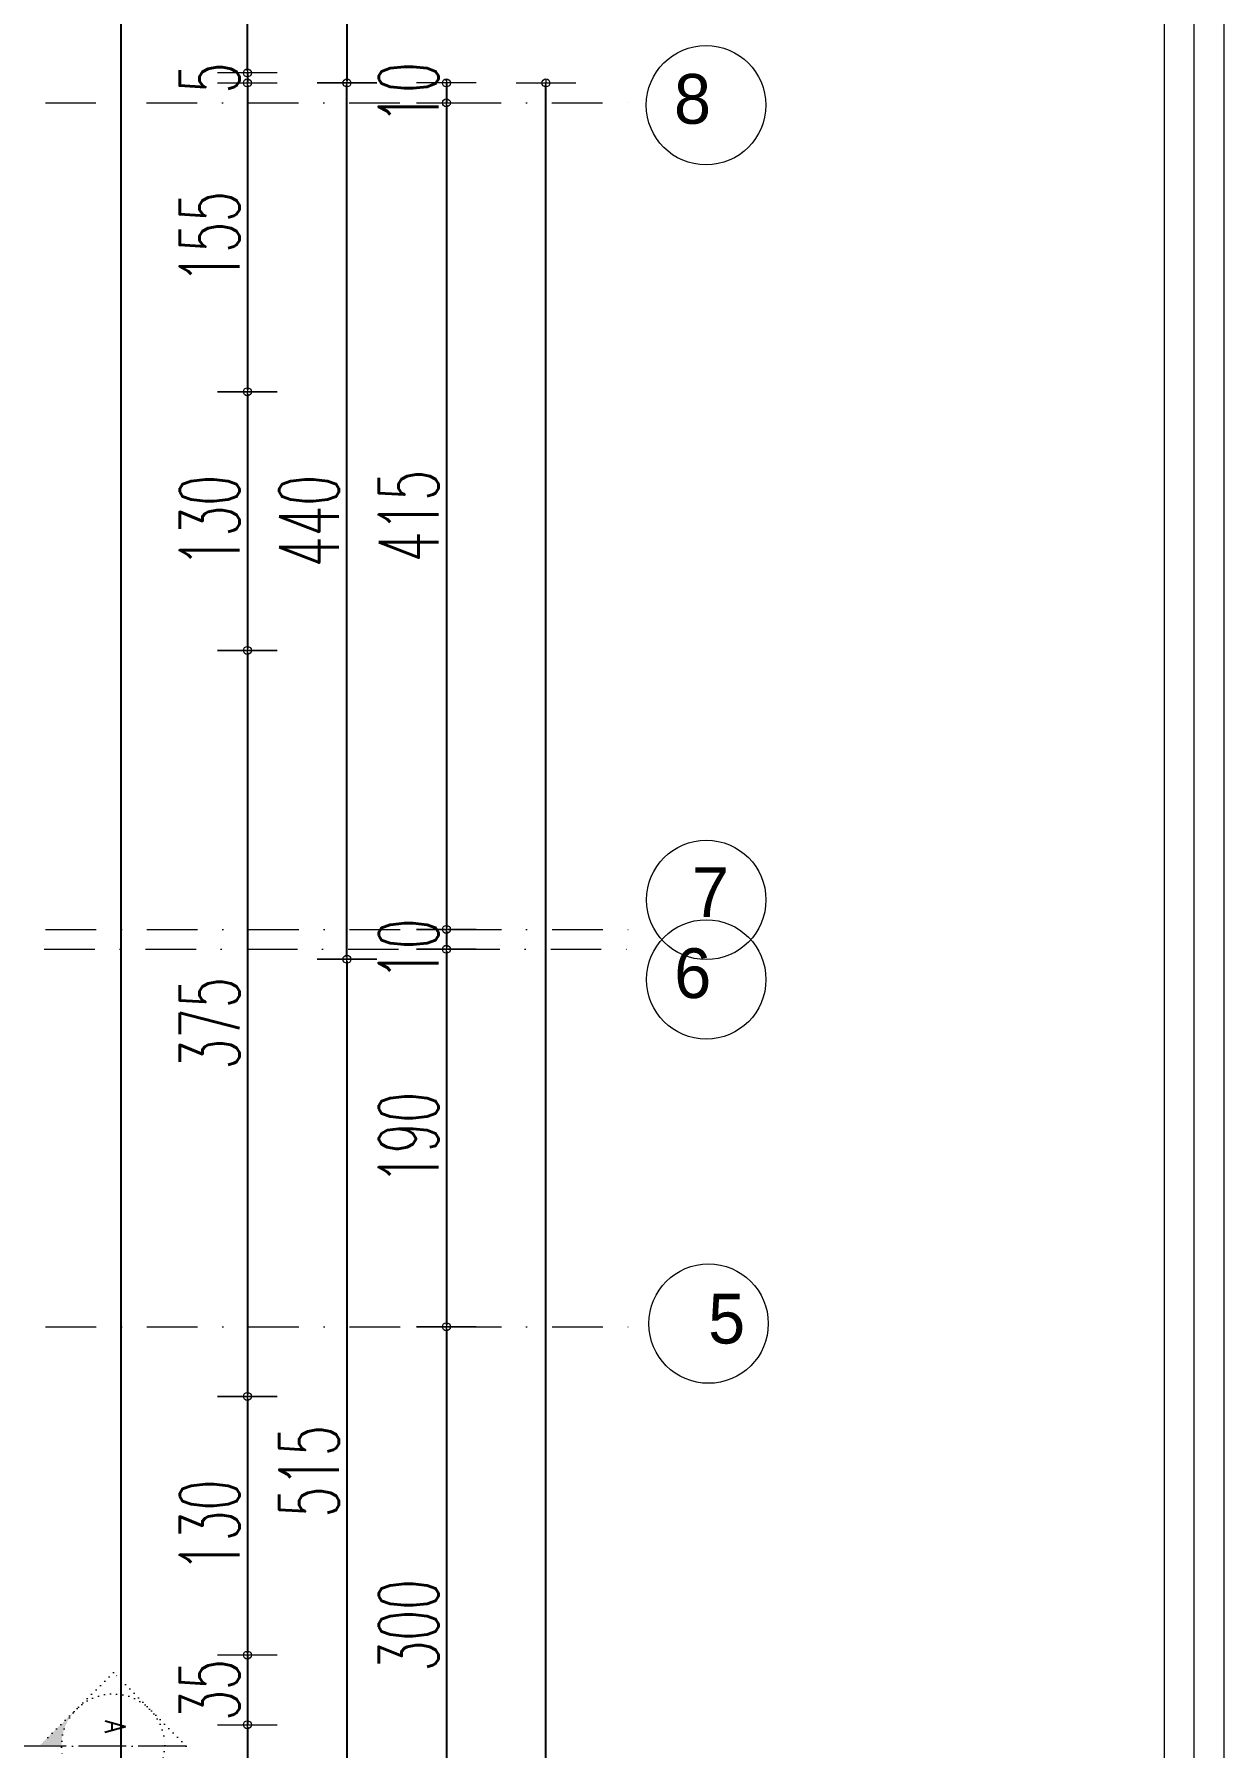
# Model space of a CAD drawing. Header units: millimetres. Extents: x -16104 to 67872, y -88009 to 12107.
# Drawn here: x 24043 to 24640, y -6471 to -5610 of the extents above; entities that cross this region are included whole.
import ezdxf
from ezdxf.enums import TextEntityAlignment as Align

# ---------------------------------------------------------------- set-up
doc = ezdxf.new("R2010")
doc.units = ezdxf.units.MM
for name, pattern in [('ACAD_ISO04W100', [30, 24, -3, 0, -3]), ('ACAD_ISO07W100', [3, 0, -3]), ('DASHDOTX2', [50.8, 25.4, -12.7, 0, -12.7])]:
    doc.linetypes.add(name, pattern=pattern)
doc.layers.get('0').update_dxf_attribs({"color": 241})
for name, color, linetype, lineweight in [('AKS', 1, 'ACAD_ISO07W100', 5), ('akslar', 144, 'Continuous', 20), ('c05', 32, 'Continuous', 13), ('OLCU', 54, 'Continuous', 13)]:
    doc.layers.add(name, color=color, linetype=linetype, lineweight=lineweight)
doc.styles.add('DIM', font='Txttw.shx', dxfattribs={"width": 0.6})
doc.styles.add('DIMENSIONS', font='simplex', dxfattribs={"width": 0.8})
doc.dimstyles.new('50', dxfattribs={"dimscale": 0, "dimtxt": 30, "dimasz": 1, "dimexe": 0, "dimexo": 2, "dimgap": 4, "dimtad": 1, "dimdec": 0, "dimzin": 0, "dimdsep": 46, "dimtxsty": 'DIM', "dimblk1": 'DOT', "dimblk2": 'DOT', "dimsah": 1, "dimcen": 1.5, "dimdle": 3, "dimse1": 1, "dimse2": 1, "dimclrd": 256, "dimclre": 9, "dimclrt": 256, "dimadec": 0, "dimazin": 0, "dimtfac": 0.24, "dimtdec": 0, "dimtix": 1, "dimtmove": 2, "dimatfit": 3, "dimldrblk": 'DOT', "dimfxl": 0, "dimtolj": 1, "dimtzin": 15, "dimarcsym": 0})

# ---------------------------------------------------------------- blocks, each defined once
blk = doc.blocks.new('DOT')
for p, q in [((0, 15), (0, -15)), ((-2, 0), (0, 0)), ((2, 0), (0, 0))]:
    blk.add_line(p, q)
blk.add_circle((0, 0), 2)
blk = doc.blocks.new('*D6989')
at = {"layer": 'Defpoints', "color": 0, "transparency": 16777216}
for p in [(24099.82, -5634.56), (24099.82, -5789.72), (24149.82, -5789.72)]:
    blk.add_point(p, dxfattribs=at)
at = {"layer": 'OLCU', "lineweight": -2, "transparency": 16777216}
blk.add_line((24149.82, -5635.56), (24149.82, -5788.72), dxfattribs=at)
for p, rotation in [((24149.82, -5634.56), 90), ((24149.82, -5789.72), 270)]:
    blk.add_blockref('DOT', p, dxfattribs=dict(at, rotation=rotation))
at = {"layer": 'OLCU', "transparency": 16777216, "insert": (24130.82, -5712.14), "char_height": 30, "attachment_point": 5, "rotation": 90, "style": 'DIM'}
blk.add_mtext('\\A1;155', dxfattribs=at)
blk = doc.blocks.new('*D6990')
at = {"layer": 'Defpoints', "color": 0, "transparency": 16777216}
for p in [(24099.82, -5789.72), (24099.82, -5919.72), (24149.82, -5919.72)]:
    blk.add_point(p, dxfattribs=at)
at = {"layer": 'OLCU', "lineweight": -2, "transparency": 16777216}
blk.add_line((24149.82, -5790.72), (24149.82, -5918.72), dxfattribs=at)
for p, rotation in [((24149.82, -5789.72), 90), ((24149.82, -5919.72), 270)]:
    blk.add_blockref('DOT', p, dxfattribs=dict(at, rotation=rotation))
at = {"layer": 'OLCU', "transparency": 16777216, "insert": (24130.82, -5854.72), "char_height": 30, "attachment_point": 5, "rotation": 90, "style": 'DIM'}
blk.add_mtext('\\A1;130', dxfattribs=at)
blk = doc.blocks.new('*D6991')
at = {"layer": 'Defpoints', "color": 0, "transparency": 16777216}
for p in [(24099.82, -5919.72), (24099.82, -6294.56), (24149.82, -6294.56)]:
    blk.add_point(p, dxfattribs=at)
at = {"layer": 'OLCU', "lineweight": -2, "transparency": 16777216}
blk.add_line((24149.82, -5920.72), (24149.82, -6293.56), dxfattribs=at)
for p, rotation in [((24149.82, -5919.72), 90), ((24149.82, -6294.56), 270)]:
    blk.add_blockref('DOT', p, dxfattribs=dict(at, rotation=rotation))
at = {"layer": 'OLCU', "transparency": 16777216, "insert": (24130.82, -6107.14), "char_height": 30, "attachment_point": 5, "rotation": 90, "style": 'DIM'}
blk.add_mtext('\\A1;375', dxfattribs=at)
blk = doc.blocks.new('*D6992')
at = {"layer": 'Defpoints', "color": 0, "transparency": 16777216}
for p in [(24099.82, -6294.56), (24099.82, -6424.56), (24149.82, -6424.56)]:
    blk.add_point(p, dxfattribs=at)
at = {"layer": 'OLCU', "lineweight": -2, "transparency": 16777216}
blk.add_line((24149.82, -6295.56), (24149.82, -6423.56), dxfattribs=at)
for p, rotation in [((24149.82, -6294.56), 90), ((24149.82, -6424.56), 270)]:
    blk.add_blockref('DOT', p, dxfattribs=dict(at, rotation=rotation))
at = {"layer": 'OLCU', "transparency": 16777216, "insert": (24130.82, -6359.56), "char_height": 30, "attachment_point": 5, "rotation": 90, "style": 'DIM'}
blk.add_mtext('\\A1;130', dxfattribs=at)
blk = doc.blocks.new('*D6993')
at = {"layer": 'Defpoints', "color": 0, "transparency": 16777216}
for p in [(24099.82, -6459.56), (24099.82, -6539.31), (24149.82, -6539.31)]:
    blk.add_point(p, dxfattribs=at)
at = {"layer": 'OLCU', "lineweight": -2, "transparency": 16777216}
blk.add_line((24149.82, -6460.56), (24149.82, -6538.31), dxfattribs=at)
for p, rotation in [((24149.82, -6459.56), 90), ((24149.82, -6539.31), 270)]:
    blk.add_blockref('DOT', p, dxfattribs=dict(at, rotation=rotation))
at = {"layer": 'OLCU', "transparency": 16777216, "insert": (24130.82, -6499.44), "char_height": 30, "attachment_point": 5, "rotation": 90, "style": 'DIM'}
blk.add_mtext('\\A1;80', dxfattribs=at)
blk = doc.blocks.new('*D7002')
at = {"layer": 'Defpoints', "color": 0, "transparency": 16777216}
for p in [(24199.82, -5634.56), (24199.82, -5644.57), (24249.82, -5644.57)]:
    blk.add_point(p, dxfattribs=at)
at = {"layer": 'OLCU', "lineweight": -2, "transparency": 16777216}
for p, q in [((24249.82, -5633.56), (24249.82, -5632.56)), ((24249.82, -5634.56), (24249.82, -5644.57)), ((24249.82, -5645.57), (24249.82, -5646.57))]:
    blk.add_line(p, q, dxfattribs=at)
for p, rotation in [((24249.82, -5634.56), 270), ((24249.82, -5644.57), 90)]:
    blk.add_blockref('DOT', p, dxfattribs=dict(at, rotation=rotation))
at = {"layer": 'OLCU', "transparency": 16777216, "insert": (24230.82, -5639.56), "char_height": 30, "attachment_point": 5, "rotation": 90, "style": 'DIM'}
blk.add_mtext('\\A1;10', dxfattribs=at)
blk = doc.blocks.new('*D7004')
at = {"layer": 'Defpoints', "color": 0, "transparency": 16777216}
for p in [(24264.82, -5634.56), (24299.82, -5634.56), (24264.82, -7444.06)]:
    blk.add_point(p, dxfattribs=at)
at = {"layer": 'OLCU', "lineweight": -2, "transparency": 16777216}
blk.add_line((24299.82, -7443.06), (24299.82, -5635.56), dxfattribs=at)
for p, rotation in [((24299.82, -5634.56), 90), ((24299.82, -7444.06), 270)]:
    blk.add_blockref('DOT', p, dxfattribs=dict(at, rotation=rotation))
at = {"layer": 'OLCU', "transparency": 16777216, "insert": (24280.82, -6539.31), "char_height": 30, "attachment_point": 5, "rotation": 90, "style": 'DIM'}
blk.add_mtext('\\A1;1810', dxfattribs=at)
blk = doc.blocks.new('*D7048')
at = {"layer": 'Defpoints', "color": 0, "transparency": 16777216}
for p in [(24149.82, -6424.56), (24149.82, -6459.56), (24149.82, -6459.56)]:
    blk.add_point(p, dxfattribs=at)
at = {"layer": 'OLCU', "lineweight": -2, "transparency": 16777216}
for p, q in [((24149.82, -6423.56), (24149.82, -6422.56)), ((24149.82, -6424.56), (24149.82, -6459.56)), ((24149.82, -6460.56), (24149.82, -6461.56))]:
    blk.add_line(p, q, dxfattribs=at)
for p, rotation in [((24149.82, -6424.56), 270), ((24149.82, -6459.56), 90)]:
    blk.add_blockref('DOT', p, dxfattribs=dict(at, rotation=rotation))
at = {"layer": 'OLCU', "transparency": 16777216, "insert": (24130.82, -6442.06), "char_height": 30, "attachment_point": 5, "rotation": 90, "style": 'DIM'}
blk.add_mtext('\\A1;35', dxfattribs=at)
blk = doc.blocks.new('*D7049')
at = {"layer": 'Defpoints', "color": 0, "transparency": 16777216}
for p in [(24099.82, -5629.56), (24099.82, -5634.56), (24149.82, -5634.56)]:
    blk.add_point(p, dxfattribs=at)
at = {"layer": 'OLCU', "lineweight": -2, "transparency": 16777216}
for p, q in [((24149.82, -5628.56), (24149.82, -5627.56)), ((24149.82, -5629.56), (24149.82, -5634.56)), ((24149.82, -5635.56), (24149.82, -5636.56))]:
    blk.add_line(p, q, dxfattribs=at)
for p, rotation in [((24149.82, -5629.56), 270), ((24149.82, -5634.56), 90)]:
    blk.add_blockref('DOT', p, dxfattribs=dict(at, rotation=rotation))
at = {"layer": 'OLCU', "transparency": 16777216, "insert": (24130.82, -5632.06), "char_height": 30, "attachment_point": 5, "rotation": 90, "style": 'DIM'}
blk.add_mtext('\\A1;5', dxfattribs=at)
blk = doc.blocks.new('*D7050')
at = {"layer": 'Defpoints', "color": 0, "transparency": 16777216}
for p in [(24099.82, -5549.56), (24149.82, -5549.56), (24099.82, -5629.56)]:
    blk.add_point(p, dxfattribs=at)
at = {"layer": 'OLCU', "lineweight": -2, "transparency": 16777216}
blk.add_line((24149.82, -5628.56), (24149.82, -5550.56), dxfattribs=at)
for p, rotation in [((24149.82, -5549.56), 90), ((24149.82, -5629.56), 270)]:
    blk.add_blockref('DOT', p, dxfattribs=dict(at, rotation=rotation))
at = {"layer": 'OLCU', "transparency": 16777216, "insert": (24130.82, -5589.56), "char_height": 30, "attachment_point": 5, "rotation": 90, "style": 'DIM'}
blk.add_mtext('\\A1;80', dxfattribs=at)
blk = doc.blocks.new('*D7053')
at = {"layer": 'Defpoints', "color": 0, "transparency": 16777216}
for p in [(24101.19, -5484.56), (24099.82, -5634.56), (24199.82, -5634.56)]:
    blk.add_point(p, dxfattribs=at)
at = {"layer": 'OLCU', "lineweight": -2, "transparency": 16777216}
blk.add_line((24199.82, -5485.56), (24199.82, -5633.56), dxfattribs=at)
for p, rotation in [((24199.82, -5484.56), 90), ((24199.82, -5634.56), 270)]:
    blk.add_blockref('DOT', p, dxfattribs=dict(at, rotation=rotation))
at = {"layer": 'OLCU', "transparency": 16777216, "insert": (24180.82, -5559.56), "char_height": 30, "attachment_point": 5, "rotation": 90, "style": 'DIM'}
blk.add_mtext('\\A1;150', dxfattribs=at)
blk = doc.blocks.new('*D7054')
at = {"layer": 'Defpoints', "color": 0, "transparency": 16777216}
for p in [(24099.82, -6074.87), (24099.82, -6589.56), (24199.82, -6589.56)]:
    blk.add_point(p, dxfattribs=at)
at = {"layer": 'OLCU', "lineweight": -2, "transparency": 16777216}
blk.add_line((24199.82, -6075.87), (24199.82, -6588.56), dxfattribs=at)
for p, rotation in [((24199.82, -6074.87), 90), ((24199.82, -6589.56), 270)]:
    blk.add_blockref('DOT', p, dxfattribs=dict(at, rotation=rotation))
at = {"layer": 'OLCU', "transparency": 16777216, "insert": (24180.82, -6332.22), "char_height": 30, "attachment_point": 5, "rotation": 90, "style": 'DIM'}
blk.add_mtext('\\A1;515', dxfattribs=at)
blk = doc.blocks.new('*D7055')
at = {"layer": 'Defpoints', "color": 0, "transparency": 16777216}
for p in [(24199.82, -5634.56), (24199.82, -5634.56), (24199.82, -6074.87)]:
    blk.add_point(p, dxfattribs=at)
at = {"layer": 'OLCU', "lineweight": -2, "transparency": 16777216}
blk.add_line((24199.82, -6073.87), (24199.82, -5635.56), dxfattribs=at)
for p, rotation in [((24199.82, -5634.56), 90), ((24199.82, -6074.87), 270)]:
    blk.add_blockref('DOT', p, dxfattribs=dict(at, rotation=rotation))
at = {"layer": 'OLCU', "transparency": 16777216, "insert": (24180.82, -5854.72), "char_height": 30, "attachment_point": 5, "rotation": 90, "style": 'DIM'}
blk.add_mtext('\\A1;440', dxfattribs=at)
blk = doc.blocks.new('*D7095')
at = {"layer": 'Defpoints', "color": 0, "transparency": 16777216}
for p in [(24249.82, -5644.57), (24249.82, -6059.87), (24249.82, -6059.87)]:
    blk.add_point(p, dxfattribs=at)
at = {"layer": 'OLCU', "lineweight": -2, "transparency": 16777216}
blk.add_line((24249.82, -5645.57), (24249.82, -6058.87), dxfattribs=at)
for p, rotation in [((24249.82, -5644.57), 90), ((24249.82, -6059.87), 270)]:
    blk.add_blockref('DOT', p, dxfattribs=dict(at, rotation=rotation))
at = {"layer": 'OLCU', "transparency": 16777216, "insert": (24230.82, -5852.22), "char_height": 30, "attachment_point": 5, "rotation": 90, "style": 'DIM'}
blk.add_mtext('\\A1;415', dxfattribs=at)
blk = doc.blocks.new('*D7096')
at = {"layer": 'Defpoints', "color": 0, "transparency": 16777216}
for p in [(24249.82, -6059.87), (24249.82, -6069.87), (24249.82, -6069.87)]:
    blk.add_point(p, dxfattribs=at)
at = {"layer": 'OLCU', "lineweight": -2, "transparency": 16777216}
blk.add_line((24249.82, -6060.87), (24249.82, -6068.87), dxfattribs=at)
for p, rotation in [((24249.82, -6059.87), 90), ((24249.82, -6069.87), 270)]:
    blk.add_blockref('DOT', p, dxfattribs=dict(at, rotation=rotation))
at = {"layer": 'OLCU', "transparency": 16777216, "insert": (24230.82, -6069.87), "char_height": 30, "attachment_point": 5, "rotation": 90, "style": 'DIM'}
blk.add_mtext('\\A1;10', dxfattribs=at)
blk = doc.blocks.new('*D7097')
at = {"layer": 'Defpoints', "color": 0, "transparency": 16777216}
for p in [(24249.82, -6069.87), (24249.82, -6259.56), (24249.82, -6259.56)]:
    blk.add_point(p, dxfattribs=at)
at = {"layer": 'OLCU', "lineweight": -2, "transparency": 16777216}
blk.add_line((24249.82, -6070.87), (24249.82, -6258.56), dxfattribs=at)
for p, rotation in [((24249.82, -6069.87), 90), ((24249.82, -6259.56), 270)]:
    blk.add_blockref('DOT', p, dxfattribs=dict(at, rotation=rotation))
at = {"layer": 'OLCU', "transparency": 16777216, "insert": (24230.82, -6164.72), "char_height": 30, "attachment_point": 5, "rotation": 90, "style": 'DIM'}
blk.add_mtext('\\A1;190', dxfattribs=at)
blk = doc.blocks.new('*D7098')
at = {"layer": 'Defpoints', "color": 0, "transparency": 16777216}
for p in [(24249.82, -6259.56), (24249.82, -6559.56), (24249.82, -6559.56)]:
    blk.add_point(p, dxfattribs=at)
at = {"layer": 'OLCU', "lineweight": -2, "transparency": 16777216}
blk.add_line((24249.82, -6260.56), (24249.82, -6558.56), dxfattribs=at)
for p, rotation in [((24249.82, -6259.56), 90), ((24249.82, -6559.56), 270)]:
    blk.add_blockref('DOT', p, dxfattribs=dict(at, rotation=rotation))
at = {"layer": 'OLCU', "transparency": 16777216, "insert": (24230.82, -6409.56), "char_height": 30, "attachment_point": 5, "rotation": 90, "style": 'DIM'}
blk.add_mtext('\\A1;300', dxfattribs=at)
blk = doc.blocks.new('*D7115')
at = {"layer": 'Defpoints', "color": 0, "transparency": 16777216}
for p in [(24086.19, -5484.56), (24086.19, -7594.06), (24086.19, -7594.06)]:
    blk.add_point(p, dxfattribs=at)
at = {"layer": 'OLCU', "lineweight": -2, "transparency": 16777216}
blk.add_line((24086.19, -5485.56), (24086.19, -7593.06), dxfattribs=at)
for p, rotation in [((24086.19, -5484.56), 90), ((24086.19, -7594.06), 270)]:
    blk.add_blockref('DOT', p, dxfattribs=dict(at, rotation=rotation))
at = {"layer": 'OLCU', "transparency": 16777216, "insert": (24067.19, -6539.31), "char_height": 30, "attachment_point": 5, "rotation": 90, "style": 'DIM'}
blk.add_mtext('\\A1;2110', dxfattribs=at)

msp = doc.modelspace()

# ---------------------------------------------------------------- hatches: boundary and pattern name
at = {"layer": 'AKS'}
msp.add_hatch(color=1, dxfattribs=at).paths.add_polyline_path([(24045.66, -6469.7), (24064.13, -6451.5, 0.198912), (24056.4, -6469.78)])
msp.add_hatch(color=1, dxfattribs=at).paths.add_polyline_path([(24045.66, -6469.7), (24064.13, -6451.5, 0.198912), (24056.4, -6469.78)])

# ---------------------------------------------------------------- linework, layer by layer
at = {"layer": 'AKS', "color": 1, "linetype": 'ACAD_ISO07W100'}
for p, q in [((24082.6, -6433.3), (24045.66, -6469.7)), ((24119, -6470.24), (24082.6, -6433.3))]:
    msp.add_line(p, q, dxfattribs=at)
at = {"layer": 'AKS', "color": 1, "linetype": 'ACAD_ISO04W100'}
msp.add_line((24119, -6470.24), (21510.64, -6470.24), dxfattribs=at)
at = {"layer": 'AKS', "linetype": 'ByBlock'}
for centre in [(24380.25, -5645.74), (24380.37, -6045.06), (24380.37, -6085.06), (24381.5, -6257.99)]:
    msp.add_circle(centre, 30, dxfattribs=at)
at = {"layer": 'AKS', "color": 1, "linetype": 'ACAD_ISO07W100'}
msp.add_circle((24082.33, -6469.97), 25.93, dxfattribs=at)
at = {"layer": 'akslar', "linetype": 'DASHDOTX2'}
for p, q in [((21299.7, -5644.57), (24349.7, -5644.57)), ((21299.82, -6059.87), (24349.82, -6059.87)), ((22724.32, -6069.87), (24349.82, -6069.87)), ((21299.82, -6259.56), (24349.82, -6259.56))]:
    msp.add_line(p, q, dxfattribs=at)
at = {"layer": 'c05'}
for points in [[(24640.36, -8120.02), (24640.36, -8330.26), (21110.11, -8330.26), (21110.11, -4952.49), (24640.36, -4952.49), (24640.36, -6808.57)], [(24625.36, -8120.02), (24625.36, -8315.26), (21125.11, -8315.26), (21125.11, -4967.49), (24625.36, -4967.49), (24625.36, -6808.57)], [(24610.36, -8120.02), (24610.36, -8300.26), (21140.11, -8300.26), (21140.11, -4982.49), (24610.36, -4982.49), (24610.36, -6808.57)]]:
    msp.add_lwpolyline(points, dxfattribs=at)

# ---------------------------------------------------------------- texts
at = {"layer": 'AKS', "color": 1, "style": 'DIMENSIONS', "width": 0.8}
msp.add_text('A', height=10.37, rotation=269.57786, dxfattribs=at).set_placement((24083.44, -6460.58), align=Align.MIDDLE)
at = {"layer": 'AKS', "char_height": 25, "width": 35.6591, "attachment_point": 1}
for s, insert in [('8', (24364.16, -5630.07)), ('7', (24373.13, -6028.72)), ('6', (24364.28, -6069.4)), ('5', (24381.31, -6242.99))]:
    msp.add_mtext(s, dxfattribs=dict(at, insert=insert))

# ---------------------------------------------------------------- dimensions: what is measured, and where the dimension line sits
at = {"layer": 'OLCU'}
for base, p1, p2, text, picture, middle in [((24086.19, -7594.06), (24086.19, -5484.56), (24086.19, -7594.06), '2110', '*D7115', (24067.19, -6539.31)), ((24299.82, -5634.56), (24264.82, -7444.06), (24264.82, -5634.56), '1810', '*D7004', (24280.82, -6539.31)), ((24249.82, -6059.87), (24249.82, -5644.57), (24249.82, -6059.87), '415', '*D7095', (24230.82, -5852.22)), ((24249.82, -6259.56), (24249.82, -6069.87), (24249.82, -6259.56), '190', '*D7097', (24230.82, -6164.72)), ((24249.82, -6559.56), (24249.82, -6259.56), (24249.82, -6559.56), '300', '*D7098', (24230.82, -6409.56))]:
    dim = msp.add_linear_dim(base=base, p1=p1, p2=p2, angle=90, text=text, dimstyle='50', override={"dimscale": 1}, dxfattribs=at)
    dim.commit()
    dim.dimension.update_dxf_attribs({"geometry": picture, "text_midpoint": middle})
for base, p1, p2, picture, middle in [((24199.82, -5634.56), (24101.19, -5484.56), (24099.82, -5634.56), '*D7053', (24180.82, -5559.56)), ((24149.82, -5549.56), (24099.82, -5629.56), (24099.82, -5549.56), '*D7050', (24130.82, -5589.56)), ((24149.82, -5634.56), (24099.82, -5629.56), (24099.82, -5634.56), '*D7049', (24130.82, -5632.06)), ((24249.82, -5644.57), (24199.82, -5634.56), (24199.82, -5644.57), '*D7002', (24230.82, -5639.56)), ((24149.82, -5789.72), (24099.82, -5634.56), (24099.82, -5789.72), '*D6989', (24130.82, -5712.14)), ((24199.82, -5634.56), (24199.82, -6074.87), (24199.82, -5634.56), '*D7055', (24180.82, -5854.72)), ((24149.82, -5919.72), (24099.82, -5789.72), (24099.82, -5919.72), '*D6990', (24130.82, -5854.72)), ((24149.82, -6294.56), (24099.82, -5919.72), (24099.82, -6294.56), '*D6991', (24130.82, -6107.14)), ((24199.82, -6589.56), (24099.82, -6074.87), (24099.82, -6589.56), '*D7054', (24180.82, -6332.22)), ((24149.82, -6424.56), (24099.82, -6294.56), (24099.82, -6424.56), '*D6992', (24130.82, -6359.56)), ((24149.82, -6459.56), (24149.82, -6424.56), (24149.82, -6459.56), '*D7048', (24130.82, -6442.06)), ((24149.82, -6539.31), (24099.82, -6459.56), (24099.82, -6539.31), '*D6993', (24130.82, -6499.44))]:
    dim = msp.add_linear_dim(base=base, p1=p1, p2=p2, angle=90, dimstyle='50', override={"dimscale": 1}, dxfattribs=at)
    dim.commit()
    dim.dimension.update_dxf_attribs({"geometry": picture, "text_midpoint": middle})
dim = msp.add_linear_dim(base=(24249.82, -6069.87), p1=(24249.82, -6059.87), p2=(24249.82, -6069.87), angle=90, text='10', dimstyle='50', override={"dimscale": 1}, dxfattribs=at)
dim.commit()
dim.dimension.update_dxf_attribs({"geometry": '*D7096', "text_midpoint": (24230.82, -6069.87), "dimtype": 160})

doc.saveas('drawing.dxf')
